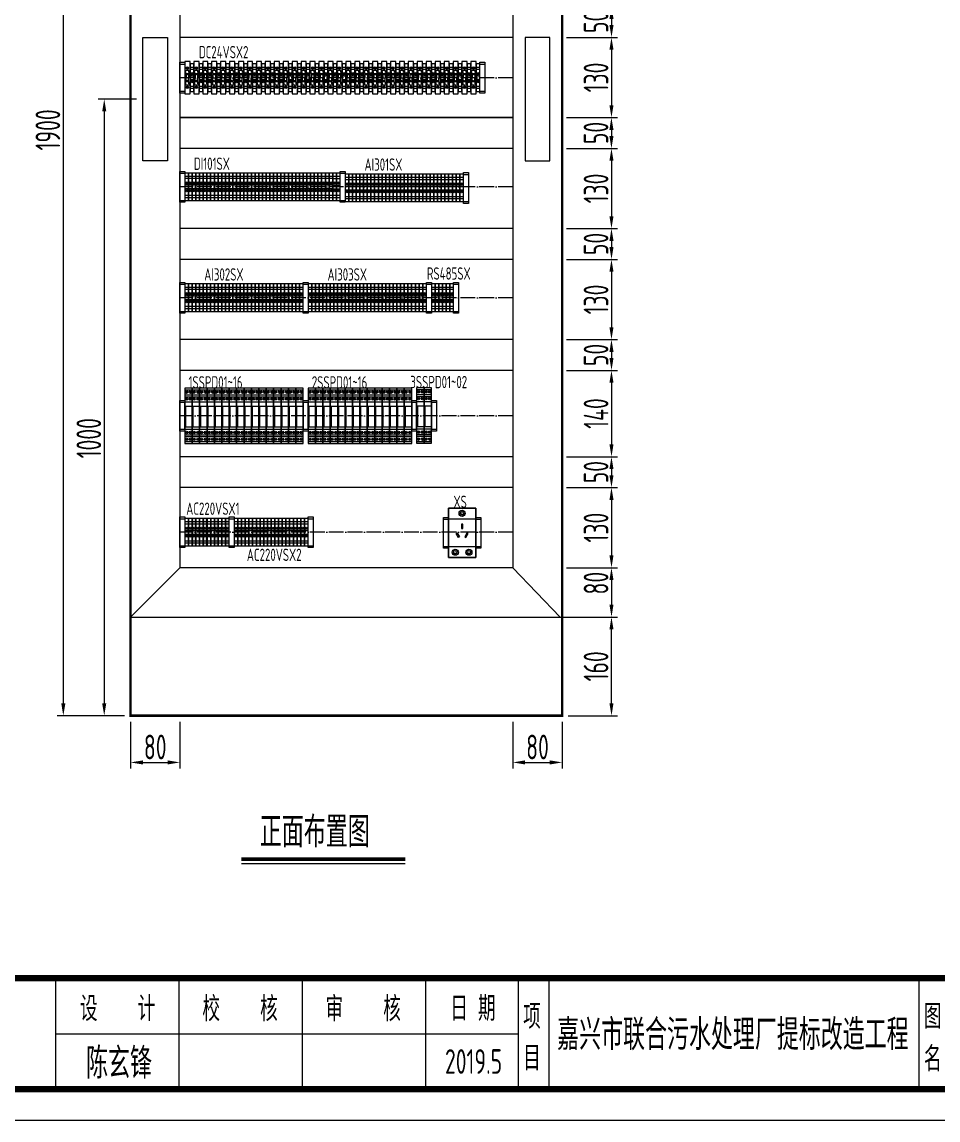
# Model space of a CAD drawing. Header units: millimetres. Extents: x 30557 to 235556, y -116603 to -73383.
# Drawn here: x 211711 to 213197, y -76323 to -74542 of the extents above; entities that cross this region are included whole.
import ezdxf
from ezdxf.enums import TextEntityAlignment as Align

# ---------------------------------------------------------------- set-up
doc = ezdxf.new("R2010")
doc.units = ezdxf.units.MM
doc.linetypes.add('ZWCAD_ISO04W100', pattern=[30.5, 24, -3, 0.5, -3])
doc.layers.add('1', color=3, linetype='Continuous')
doc.layers.add('_Drawing', color=7, linetype='Continuous', lineweight=25)
doc.styles.add('supcon', font='sceie.shx', dxfattribs={"width": 0.75, "height": 40, "bigfont": 'sceic.shx'})
doc.dimstyles.new('supcon', dxfattribs={"dimtxt": 20, "dimasz": 20, "dimexe": 10, "dimexo": 10, "dimgap": 5, "dimtad": 1, "dimtoh": 1, "dimdec": 0, "dimzin": 0, "dimdsep": 46, "dimtxsty": 'supcon', "dimcen": 0.09, "dimclrd": 2, "dimclre": 2, "dimclrt": 2, "dimadec": 0, "dimazin": 0, "dimtfac": 1, "dimtdec": 0, "dimtofl": 0, "dimtmove": 0, "dimatfit": 3, "dimfxl": 1, "dimtolj": 1, "dimtzin": 0, "dimarcsym": 0})

# ---------------------------------------------------------------- blocks, each defined once
blk = doc.blocks.new('supcon图框')
for p, q in [((3145.7, 1651.7), (3145.7, 1471.7)), ((3345.7, 1651.7), (3345.7, 1471.7)), ((3545.7, 1651.7), (3545.7, 1471.7)), ((3745.7, 1651.7), (3745.7, 1471.7)), ((3895.7, 1651.7), (3895.7, 1471.7)), ((3945.7, 1651.7), (3945.7, 1471.7)), ((4545.7, 1651.7), (4545.7, 1471.7)), ((3145.7, 1561.7), (3895.7, 1561.7))]:
    blk.add_line(p, q)
at = {"linetype": 'Continuous'}
blk.add_line((1987.7, 1421.7), (6145.7, 1421.7), dxfattribs=at)
at = {"linetype": 'Continuous', "const_width": 10}
blk.add_lwpolyline([(2195.7, 4311.7), (6095.7, 4311.7), (6095.7, 1471.7), (2195.7, 1471.7)], close=True, dxfattribs=at)
blk.add_lwpolyline([(2195.7, 1651.7), (6095.7, 1651.7)], dxfattribs=at)
at = {"style": 'supcon', "width": 0.75}
for s, p in [('设    计', (3246.2, 1604.2)), ('校    核', (3444.8, 1604.2)), ('审    核', (3644.5, 1604.2)), ('日 期', (3822.5, 1604.2)), ('项', (3918.2, 1590.7)), ('图', (4568.2, 1590.7)), ('目', (3918.2, 1522.9)), ('名', (4568.2, 1522.9))]:
    blk.add_text(s, height=40, dxfattribs=at).set_placement(p, align=Align.MIDDLE)
blk = doc.blocks.new('*D265')
at = {"layer": '_Drawing', "color": 2, "linetype": 'Continuous', "lineweight": -2}
for p, q in [((211887.2, -75677.1), (211887.2, -75753)), ((211967.2, -75677.2), (211967.2, -75753)), ((211907.2, -75743), (211947.2, -75743))]:
    blk.add_line(p, q, dxfattribs=at)
at = {"layer": '_Drawing', "color": 2}
for points in [[(211907.2, -75739.7), (211907.2, -75746.3), (211887.2, -75743)], [(211947.2, -75746.3), (211947.2, -75739.7), (211967.2, -75743)]]:
    blk.add_solid(points, dxfattribs=at)
at = {"layer": 'DEFPOINTS', "color": 0}
for p in [(211887.2, -75667.1), (211967.2, -75667.2), (211967.2, -75743)]:
    blk.add_point(p, dxfattribs=at)
at = {"layer": '_Drawing', "color": 2, "insert": (211927.2, -75718), "char_height": 40, "attachment_point": 5, "style": 'supcon'}
blk.add_mtext('\\A1;80', dxfattribs=at)
blk = doc.blocks.new('*D266')
at = {"layer": '_Drawing', "color": 2, "linetype": 'Continuous', "lineweight": -2}
for p, q in [((212507.2, -75677.1), (212507.2, -75753)), ((212587.2, -75677.2), (212587.2, -75753)), ((212527.2, -75743), (212567.2, -75743))]:
    blk.add_line(p, q, dxfattribs=at)
at = {"layer": '_Drawing', "color": 2}
for points in [[(212527.2, -75739.7), (212527.2, -75746.3), (212507.2, -75743)], [(212567.2, -75746.3), (212567.2, -75739.7), (212587.2, -75743)]]:
    blk.add_solid(points, dxfattribs=at)
at = {"layer": 'DEFPOINTS', "color": 0}
for p in [(212507.2, -75667.1), (212587.2, -75667.2), (212587.2, -75743)]:
    blk.add_point(p, dxfattribs=at)
at = {"layer": '_Drawing', "color": 2, "insert": (212547.2, -75718), "char_height": 40, "attachment_point": 5, "style": 'supcon'}
blk.add_mtext('\\A1;80', dxfattribs=at)
blk = doc.blocks.new('*D267')
at = {"layer": '_Drawing', "color": 2, "linetype": 'Continuous', "lineweight": -2}
for p, q in [((211877.2, -73767.2), (211768.1, -73767.2)), ((211778.1, -73787.2), (211778.1, -75647.2)), ((211877.2, -75667.2), (211768.1, -75667.2))]:
    blk.add_line(p, q, dxfattribs=at)
at = {"layer": '_Drawing', "color": 2}
for points in [[(211781.5, -73787.2), (211774.8, -73787.2), (211778.1, -73767.2)], [(211774.8, -75647.2), (211781.5, -75647.2), (211778.1, -75667.2)]]:
    blk.add_solid(points, dxfattribs=at)
at = {"layer": 'DEFPOINTS', "color": 0}
for p in [(211887.2, -73767.2), (211778.1, -75667.2), (211887.2, -75667.2)]:
    blk.add_point(p, dxfattribs=at)
at = {"layer": '_Drawing', "color": 2, "insert": (211753.1, -74717.2), "char_height": 40, "attachment_point": 5, "rotation": 90, "style": 'supcon'}
blk.add_mtext('\\A1;1900', dxfattribs=at)
blk = doc.blocks.new('*D273')
at = {"color": 2, "linetype": 'Continuous', "lineweight": -2}
for p, q in [((212597.2, -74517.2), (212677.2, -74517.2)), ((212667.2, -74537.2), (212667.2, -74547.2)), ((212597.2, -74567.2), (212677.2, -74567.2))]:
    blk.add_line(p, q, dxfattribs=at)
at = {"color": 2}
for points in [[(212670.5, -74537.2), (212663.9, -74537.2), (212667.2, -74517.2)], [(212663.9, -74547.2), (212670.5, -74547.2), (212667.2, -74567.2)]]:
    blk.add_solid(points, dxfattribs=at)
at = {"layer": 'DEFPOINTS', "color": 0}
for p in [(212587.2, -74517.2), (212587.2, -74567.2), (212667.2, -74567.2)]:
    blk.add_point(p, dxfattribs=at)
at = {"color": 2, "insert": (212642.2, -74542), "char_height": 40, "attachment_point": 5, "rotation": 90, "style": 'supcon'}
blk.add_mtext('\\A1;50', dxfattribs=at)
blk = doc.blocks.new('*D274')
at = {"color": 2, "lineweight": -2}
for p, q in [((212594.1, -74567.2), (212677.2, -74567.2)), ((212667.2, -74587.2), (212667.2, -74677.2)), ((212594.1, -74697.2), (212677.2, -74697.2))]:
    blk.add_line(p, q, dxfattribs=at)
at = {"color": 2}
for points in [[(212670.5, -74587.2), (212663.9, -74587.2), (212667.2, -74567.2)], [(212663.9, -74677.2), (212670.5, -74677.2), (212667.2, -74697.2)]]:
    blk.add_solid(points, dxfattribs=at)
at = {"layer": 'DEFPOINTS', "color": 0}
for p in [(212584.1, -74567.2), (212584.1, -74697.2), (212667.2, -74697.2)]:
    blk.add_point(p, dxfattribs=at)
at = {"color": 2, "insert": (212642.2, -74632.2), "char_height": 40, "attachment_point": 5, "rotation": 90, "style": 'supcon'}
blk.add_mtext('\\A1;130', dxfattribs=at)
blk = doc.blocks.new('*D275')
at = {"color": 2, "linetype": 'Continuous', "lineweight": -2}
for p, q in [((212597.1, -74697.2), (212677.1, -74697.2)), ((212667.1, -74717.2), (212667.1, -74727.2)), ((212597.1, -74747.2), (212677.1, -74747.2))]:
    blk.add_line(p, q, dxfattribs=at)
at = {"color": 2}
for points in [[(212670.5, -74717.2), (212663.8, -74717.2), (212667.1, -74697.2)], [(212663.8, -74727.2), (212670.5, -74727.2), (212667.1, -74747.2)]]:
    blk.add_solid(points, dxfattribs=at)
at = {"layer": 'DEFPOINTS', "color": 0}
for p in [(212587.1, -74697.2), (212587.1, -74747.2), (212667.1, -74747.2)]:
    blk.add_point(p, dxfattribs=at)
at = {"color": 2, "insert": (212642.1, -74722.2), "char_height": 40, "attachment_point": 5, "rotation": 90, "style": 'supcon'}
blk.add_mtext('\\A1;50', dxfattribs=at)
blk = doc.blocks.new('*D276')
at = {"color": 2, "lineweight": -2}
for p, q in [((212594.1, -74747.2), (212677.2, -74747.2)), ((212667.2, -74767.2), (212667.2, -74857.2)), ((212594.1, -74877.2), (212677.2, -74877.2))]:
    blk.add_line(p, q, dxfattribs=at)
at = {"color": 2}
for points in [[(212670.5, -74767.2), (212663.9, -74767.2), (212667.2, -74747.2)], [(212663.9, -74857.2), (212670.5, -74857.2), (212667.2, -74877.2)]]:
    blk.add_solid(points, dxfattribs=at)
at = {"layer": 'DEFPOINTS', "color": 0}
for p in [(212584.1, -74747.2), (212584.1, -74877.2), (212667.2, -74877.2)]:
    blk.add_point(p, dxfattribs=at)
at = {"color": 2, "insert": (212642.2, -74812.2), "char_height": 40, "attachment_point": 5, "rotation": 90, "style": 'supcon'}
blk.add_mtext('\\A1;130', dxfattribs=at)
blk = doc.blocks.new('*D277')
at = {"color": 2, "linetype": 'Continuous', "lineweight": -2}
for p, q in [((212597.2, -74877.2), (212677.2, -74877.2)), ((212667.2, -74897.2), (212667.2, -74907.2)), ((212597.2, -74927.2), (212677.2, -74927.2))]:
    blk.add_line(p, q, dxfattribs=at)
at = {"color": 2}
for points in [[(212670.5, -74897.2), (212663.9, -74897.2), (212667.2, -74877.2)], [(212663.9, -74907.2), (212670.5, -74907.2), (212667.2, -74927.2)]]:
    blk.add_solid(points, dxfattribs=at)
at = {"layer": 'DEFPOINTS', "color": 0}
for p in [(212587.2, -74877.2), (212587.2, -74927.2), (212667.2, -74927.2)]:
    blk.add_point(p, dxfattribs=at)
at = {"color": 2, "insert": (212642.2, -74902.2), "char_height": 40, "attachment_point": 5, "rotation": 90, "style": 'supcon'}
blk.add_mtext('\\A1;50', dxfattribs=at)
blk = doc.blocks.new('*D278')
at = {"color": 2, "lineweight": -2}
for p, q in [((212594.1, -74927.2), (212677.2, -74927.2)), ((212667.2, -74947.2), (212667.2, -75037.2)), ((212594.1, -75057.2), (212677.2, -75057.2))]:
    blk.add_line(p, q, dxfattribs=at)
at = {"color": 2}
for points in [[(212670.5, -74947.2), (212663.9, -74947.2), (212667.2, -74927.2)], [(212663.9, -75037.2), (212670.5, -75037.2), (212667.2, -75057.2)]]:
    blk.add_solid(points, dxfattribs=at)
at = {"layer": 'DEFPOINTS', "color": 0}
for p in [(212584.1, -74927.2), (212584.1, -75057.2), (212667.2, -75057.2)]:
    blk.add_point(p, dxfattribs=at)
at = {"color": 2, "insert": (212642.2, -74992.2), "char_height": 40, "attachment_point": 5, "rotation": 90, "style": 'supcon'}
blk.add_mtext('\\A1;130', dxfattribs=at)
blk = doc.blocks.new('*D279')
at = {"color": 2, "linetype": 'Continuous', "lineweight": -2}
for p, q in [((212597.2, -75057.2), (212677.2, -75057.2)), ((212667.2, -75077.2), (212667.2, -75087.2)), ((212597.2, -75107.2), (212677.2, -75107.2))]:
    blk.add_line(p, q, dxfattribs=at)
at = {"color": 2}
for points in [[(212670.5, -75077.2), (212663.9, -75077.2), (212667.2, -75057.2)], [(212663.9, -75087.2), (212670.5, -75087.2), (212667.2, -75107.2)]]:
    blk.add_solid(points, dxfattribs=at)
at = {"layer": 'DEFPOINTS', "color": 0}
for p in [(212587.2, -75057.2), (212587.2, -75107.2), (212667.2, -75107.2)]:
    blk.add_point(p, dxfattribs=at)
at = {"color": 2, "insert": (212642.2, -75082.2), "char_height": 40, "attachment_point": 5, "rotation": 90, "style": 'supcon'}
blk.add_mtext('\\A1;50', dxfattribs=at)
blk = doc.blocks.new('*D280')
at = {"color": 2, "lineweight": -2}
for p, q in [((212594.1, -75107.2), (212677.2, -75107.2)), ((212667.2, -75127.2), (212667.2, -75227.2)), ((212594.1, -75247.2), (212677.2, -75247.2))]:
    blk.add_line(p, q, dxfattribs=at)
at = {"color": 2}
for points in [[(212670.5, -75127.2), (212663.9, -75127.2), (212667.2, -75107.2)], [(212663.9, -75227.2), (212670.5, -75227.2), (212667.2, -75247.2)]]:
    blk.add_solid(points, dxfattribs=at)
at = {"layer": 'DEFPOINTS', "color": 0}
for p in [(212584.1, -75107.2), (212584.1, -75247.2), (212667.2, -75247.2)]:
    blk.add_point(p, dxfattribs=at)
at = {"color": 2, "insert": (212642.2, -75177.2), "char_height": 40, "attachment_point": 5, "rotation": 90, "style": 'supcon'}
blk.add_mtext('\\A1;140', dxfattribs=at)
blk = doc.blocks.new('*D281')
at = {"color": 2, "linetype": 'Continuous', "lineweight": -2}
for p, q in [((212597.2, -75247.2), (212677.2, -75247.2)), ((212667.2, -75267.2), (212667.2, -75277.2)), ((212597.2, -75297.2), (212677.2, -75297.2))]:
    blk.add_line(p, q, dxfattribs=at)
at = {"color": 2}
for points in [[(212670.5, -75267.2), (212663.9, -75267.2), (212667.2, -75247.2)], [(212663.9, -75277.2), (212670.5, -75277.2), (212667.2, -75297.2)]]:
    blk.add_solid(points, dxfattribs=at)
at = {"layer": 'DEFPOINTS', "color": 0}
for p in [(212587.2, -75247.2), (212587.2, -75297.2), (212667.2, -75297.2)]:
    blk.add_point(p, dxfattribs=at)
at = {"color": 2, "insert": (212642.2, -75272.2), "char_height": 40, "attachment_point": 5, "rotation": 90, "style": 'supcon'}
blk.add_mtext('\\A1;50', dxfattribs=at)
blk = doc.blocks.new('固定块')
for p, q in [((516096.3, 339845.1), (516104.3, 339845.1)), ((516096.3, 339795.1), (516096.3, 339845.1)), ((516096.3, 339842.1), (516104.3, 339842.1)), ((516104.3, 339845.1), (516104.3, 339795.1)), ((516096.3, 339798.1), (516104.3, 339798.1)), ((516104.3, 339795.1), (516096.3, 339795.1))]:
    blk.add_line(p, q)
blk = doc.blocks.new('SAKDU2.5')
at = {"color": 253}
for p, q in [((516132.1, 339835.7), (516138.1, 339835.7)), ((516132.1, 339832.2), (516138.1, 339832.2)), ((516132.1, 339821.4), (516138.1, 339821.4)), ((516132.1, 339815.4), (516138.1, 339815.4)), ((516133.4, 339824.8), (516136.8, 339824.8)), ((516133.4, 339824.5), (516136.8, 339824.5)), ((516132.1, 339804.7), (516138.1, 339804.7)), ((516132.1, 339801.2), (516138.1, 339801.2)), ((516133.4, 339812.3), (516136.8, 339812.3)), ((516133.4, 339812), (516136.8, 339812))]:
    blk.add_line(p, q, dxfattribs=at)
at = {"color": 253, "lineweight": -3}
blk.add_lwpolyline([(516132.1, 339796.2), (516138.1, 339796.2), (516138.1, 339840.7), (516132.1, 339840.7)], close=True, dxfattribs=at)
at = {"color": 253}
for centre, radius in [((516135.1, 339824.7), 2), ((516135.1, 339812.2), 2), ((516135.1, 339824.7), 1.7), ((516135.1, 339812.2), 1.7)]:
    blk.add_circle(centre, radius, dxfattribs=at)
blk = doc.blocks.new('3孔插座')
for p, q in [((118503, 58960.8), (118547.5, 58960.8)), ((118503, 58880.8), (118503, 58960.8)), ((118547.5, 58960.8), (118547.5, 58880.8)), ((118547.5, 58942.8), (118503, 58942.8)), ((118526.2, 58934.8), (118524.2, 58934.8)), ((118524.2, 58934.8), (118524.2, 58927.5)), ((118524.2, 58927.5), (118526.2, 58927.5)), ((118526.2, 58927.5), (118526.2, 58934.8)), ((118515.7, 58919.6), (118517.4, 58920.6)), ((118519.3, 58913.2), (118515.7, 58919.6)), ((118517.4, 58920.6), (118521.1, 58914.2)), ((118521.1, 58914.2), (118519.3, 58913.2)), ((118533, 58920.6), (118529.4, 58914.2)), ((118529.4, 58914.2), (118531.1, 58913.2)), ((118531.1, 58913.2), (118534.8, 58919.6)), ((118534.8, 58919.6), (118533, 58920.6)), ((118547.5, 58897.8), (118503, 58897.8)), ((118547.5, 58880.8), (118503, 58880.8))]:
    blk.add_line(p, q)
at = {"color": 0}
for p, q in [((118503, 58960.8), (118503, 58880.8)), ((118547.5, 58960.8), (118503, 58960.8)), ((118547.5, 58880.8), (118547.5, 58960.8)), ((118503, 58880.8), (118547.5, 58880.8))]:
    blk.add_line(p, q, dxfattribs=at)
at = {"ltscale": 100}
for p, q in [((118522.2, 58952.3), (118524.1, 58952.3)), ((118525.2, 58953.5), (118525.2, 58955.3)), ((118525.2, 58949.3), (118525.2, 58951.2)), ((118526.4, 58952.3), (118528.2, 58952.3)), ((118514.2, 58892.3), (118514.2, 58890.5)), ((118536.2, 58892.3), (118536.2, 58890.5)), ((118514.2, 58888.2), (118514.2, 58886.3)), ((118536.2, 58888.2), (118536.2, 58886.3))]:
    blk.add_line(p, q, dxfattribs=at)
at = {"ltscale": 100, "const_width": 1}
for points in [[(118522.2, 58952.3), (118524.1, 58952.3)], [(118525.2, 58953.5), (118525.2, 58955.3)], [(118525.2, 58949.3), (118525.2, 58951.2)], [(118526.4, 58952.3), (118528.2, 58952.3)], [(118514.2, 58892.3), (118514.2, 58890.5)], [(118536.2, 58892.3), (118536.2, 58890.5)], [(118511.2, 58889.3), (118513.1, 58889.3)], [(118514.2, 58888.2), (118514.2, 58886.3)], [(118515.4, 58889.3), (118517.2, 58889.3)], [(118535.1, 58889.3), (118533.2, 58889.3)], [(118536.2, 58888.2), (118536.2, 58886.3)], [(118539.2, 58889.3), (118537.4, 58889.3)]]:
    blk.add_lwpolyline(points, dxfattribs=at)
at = {"ltscale": 100}
for centre, radius in [((118525.2, 58952.3), 5), ((118525.2, 58952.3), 3), ((118514.2, 58889.3), 5), ((118514.2, 58889.3), 3), ((118536.2, 58889.3), 5), ((118536.2, 58889.3), 3)]:
    blk.add_circle(centre, radius, dxfattribs=at)
blk = doc.blocks.new('*D282')
at = {"color": 2, "lineweight": -2}
for p, q in [((212594.1, -75297.2), (212677.2, -75297.2)), ((212667.2, -75317.2), (212667.2, -75407.2)), ((212594.1, -75427.2), (212677.2, -75427.2))]:
    blk.add_line(p, q, dxfattribs=at)
at = {"color": 2}
for points in [[(212670.5, -75317.2), (212663.9, -75317.2), (212667.2, -75297.2)], [(212663.9, -75407.2), (212670.5, -75407.2), (212667.2, -75427.2)]]:
    blk.add_solid(points, dxfattribs=at)
at = {"layer": 'DEFPOINTS', "color": 0}
for p in [(212584.1, -75297.2), (212584.1, -75427.2), (212667.2, -75427.2)]:
    blk.add_point(p, dxfattribs=at)
at = {"color": 2, "insert": (212642.2, -75362.2), "char_height": 40, "attachment_point": 5, "rotation": 90, "style": 'supcon'}
blk.add_mtext('\\A1;130', dxfattribs=at)
blk = doc.blocks.new('SAKPE2.5')
h = blk.add_hatch(color=102)
h.dxf.hatch_style = 1
h.paths.add_polyline_path([(516130.2, 339840.7), (516127.2, 339840.7), (516127.2, 339835.7), (516130.2, 339835.7)])
h.paths.add_polyline_path([(516130.2, 339835.7), (516127.2, 339835.7), (516127.2, 339832.2), (516130.2, 339832.2)])
h.paths.add_polyline_path([(516130.2, 339832.2), (516127.2, 339832.2), (516127.2, 339821.4), (516130.2, 339821.4), (516130.2, 339822.7, -0.414214), (516128.2, 339824.7, -0.414214), (516130.2, 339826.7)])
h.paths.add_polyline_path([(516130.2, 339821.4), (516127.2, 339821.4), (516127.2, 339815.4), (516130.2, 339815.4)])
h.paths.add_polyline_path([(516130.2, 339814.2), (516130.2, 339815.4), (516127.2, 339815.4), (516127.2, 339804.7), (516130.2, 339804.7), (516130.2, 339810.2, -0.414214), (516128.2, 339812.2, -0.414214)])
h.paths.add_polyline_path([(516130.2, 339804.7), (516127.2, 339804.7), (516127.2, 339801.2), (516130.2, 339801.2)])
h.paths.add_polyline_path([(516130.2, 339801.2), (516127.2, 339801.2), (516127.2, 339796.2), (516130.2, 339796.2)])
h = blk.add_hatch(color=2)
h.dxf.hatch_style = 1
h.paths.add_polyline_path([(516133.2, 339840.7), (516130.2, 339840.7), (516130.2, 339835.7), (516133.2, 339835.7)])
h.paths.add_polyline_path([(516133.2, 339835.7), (516130.2, 339835.7), (516130.2, 339832.2), (516133.2, 339832.2)])
h.paths.add_polyline_path([(516133.2, 339832.2), (516130.2, 339832.2), (516130.2, 339826.7, -0.414214), (516132.2, 339824.7, -0.414214), (516130.2, 339822.7), (516130.2, 339821.4), (516133.2, 339821.4)])
h.paths.add_polyline_path([(516133.2, 339821.4), (516130.2, 339821.4), (516130.2, 339815.4), (516133.2, 339815.4)])
h.paths.add_polyline_path([(516133.2, 339815.4), (516130.2, 339815.4), (516130.2, 339814.2, -0.414214), (516132.2, 339812.2, -0.414214), (516130.2, 339810.2), (516130.2, 339804.7), (516133.2, 339804.7)])
h.paths.add_polyline_path([(516133.2, 339804.7), (516130.2, 339804.7), (516130.2, 339801.2), (516133.2, 339801.2)])
h.paths.add_polyline_path([(516133.2, 339801.2), (516130.2, 339801.2), (516130.2, 339796.2), (516133.2, 339796.2)])
for p, q in [((516127.2, 339835.7), (516133.2, 339835.7)), ((516127.2, 339832.2), (516133.2, 339832.2)), ((516127.2, 339821.4), (516133.2, 339821.4)), ((516127.2, 339815.4), (516133.2, 339815.4)), ((516128.6, 339824.8), (516131.9, 339824.8)), ((516128.6, 339824.5), (516131.9, 339824.5)), ((516127.2, 339804.7), (516133.2, 339804.7)), ((516127.2, 339801.2), (516133.2, 339801.2)), ((516128.6, 339812.3), (516131.9, 339812.3)), ((516128.6, 339812), (516131.9, 339812))]:
    blk.add_line(p, q)
at = {"lineweight": -3}
blk.add_lwpolyline([(516127.2, 339796.2), (516133.2, 339796.2), (516133.2, 339840.7), (516127.2, 339840.7)], close=True, dxfattribs=at)
for centre, radius in [((516130.2, 339824.7), 2), ((516130.2, 339812.2), 2), ((516130.2, 339824.7), 1.7), ((516130.2, 339812.2), 1.7)]:
    blk.add_circle(centre, radius)
blk = doc.blocks.new('*D283')
at = {"color": 2, "linetype": 'Continuous', "lineweight": -2}
for p, q in [((212597.2, -75427.3), (212677.2, -75427.3)), ((212667.2, -75447.3), (212667.2, -75487.2)), ((212594, -75507.2), (212677.2, -75507.2))]:
    blk.add_line(p, q, dxfattribs=at)
at = {"color": 2}
for points in [[(212670.5, -75447.3), (212663.9, -75447.3), (212667.2, -75427.3)], [(212663.9, -75487.2), (212670.5, -75487.2), (212667.2, -75507.2)]]:
    blk.add_solid(points, dxfattribs=at)
at = {"layer": 'DEFPOINTS', "color": 0}
for p in [(212587.2, -75427.3), (212584, -75507.2), (212667.2, -75507.2)]:
    blk.add_point(p, dxfattribs=at)
at = {"color": 2, "insert": (212642.2, -75452.3), "char_height": 40, "attachment_point": 5, "rotation": 90, "style": 'supcon'}
blk.add_mtext('\\A1;80', dxfattribs=at)
blk = doc.blocks.new('*D284')
at = {"color": 2, "lineweight": -2}
for p, q in [((212597.2, -75507.2), (212677.2, -75507.2)), ((212667.2, -75647.2), (212667.2, -75527.2)), ((212597.2, -75667.2), (212677.2, -75667.2))]:
    blk.add_line(p, q, dxfattribs=at)
at = {"color": 2}
for points in [[(212670.5, -75527.2), (212663.9, -75527.2), (212667.2, -75507.2)], [(212663.9, -75647.2), (212670.5, -75647.2), (212667.2, -75667.2)]]:
    blk.add_solid(points, dxfattribs=at)
at = {"layer": 'DEFPOINTS', "color": 0}
for p in [(212587.2, -75507.2), (212667.2, -75507.2), (212587.2, -75667.2)]:
    blk.add_point(p, dxfattribs=at)
at = {"color": 2, "insert": (212642.2, -75587.2), "char_height": 40, "attachment_point": 5, "rotation": 90, "style": 'supcon'}
blk.add_mtext('\\A1;160', dxfattribs=at)
blk = doc.blocks.new('8端子块')
for p in [(-500909.9, -336987.3), (-500903.9, -336987.3), (-500897.9, -336987.3), (-500891.9, -336987.3), (-500885.9, -336987.3), (-500879.9, -336987.3), (-500873.9, -336987.3), (-500867.9, -336987.3)]:
    blk.add_blockref('SAKDU2.5', p)
blk = doc.blocks.new('避雷器安装图')
at = {"linetype": 'ByBlock'}
for p, q in [((859366.22, -3477026.95, -209.31), (859366.22, -3477022.65, -209.31)), ((859366.32, -3477022.55, -209.31), (859367.32, -3477022.55, -209.31)), ((859366.34, -3477023.32, -209.31), (859366.34, -3477026.58, -209.31)), ((859367.42, -3477023.32, -209.31), (859366.34, -3477023.32, -209.31)), ((859367.42, -3477022.65, -209.31), (859367.42, -3477026.95, -209.31)), ((859367.32, -3477027.05, -209.31), (859366.32, -3477027.05, -209.31)), ((859366.34, -3477026.58, -209.31), (859367.42, -3477026.58, -209.31))]:
    blk.add_line(p, q, dxfattribs=at)
for centre, start, end in [((859366.32, -3477022.65, -209.31), 90, 180), ((859367.32, -3477022.65, -209.31), 360, 90), ((859366.32, -3477026.95, -209.31), 180, 270), ((859367.32, -3477026.95, -209.31), 270, 0)]:
    blk.add_arc(centre, 0.1, start, end, dxfattribs=at)
blk = doc.blocks.new('信号避雷器尺寸图')
at = {"linetype": 'ByBlock'}
for p, q in [((859330.84, -3479276.47), (859329.64, -3479276.47)), ((859329.64, -3479276.47), (859329.64, -3479285.47)), ((859329.64, -3479276.77), (859330.84, -3479276.77)), ((859329.64, -3479277.58), (859330.84, -3479277.58)), ((859329.64, -3479277.88), (859330.84, -3479277.88)), ((859329.71, -3479277.09), (859330.12, -3479277.09)), ((859329.71, -3479277.17), (859330.12, -3479277.17)), ((859330.77, -3479277.09), (859330.36, -3479277.09)), ((859330.77, -3479277.17), (859330.36, -3479277.17)), ((859330.84, -3479285.47), (859330.84, -3479276.47)), ((859329.71, -3479278.2), (859330.12, -3479278.2)), ((859329.71, -3479278.28), (859330.12, -3479278.28)), ((859330.77, -3479278.2), (859330.36, -3479278.2)), ((859330.77, -3479278.28), (859330.36, -3479278.28)), ((859329.64, -3479284.05), (859330.84, -3479284.05)), ((859329.64, -3479284.35), (859330.84, -3479284.35)), ((859329.64, -3479285.17), (859330.84, -3479285.17)), ((859329.71, -3479283.65), (859330.12, -3479283.65)), ((859329.71, -3479283.73), (859330.12, -3479283.73)), ((859329.71, -3479284.76), (859330.12, -3479284.76)), ((859329.71, -3479284.84), (859330.12, -3479284.84)), ((859330.77, -3479283.65), (859330.36, -3479283.65)), ((859330.77, -3479283.73), (859330.36, -3479283.73)), ((859330.77, -3479284.76), (859330.36, -3479284.76)), ((859330.77, -3479284.84), (859330.36, -3479284.84)), ((859329.64, -3479285.47), (859330.84, -3479285.47))]:
    blk.add_line(p, q, dxfattribs=at)
for centre in [(859329.92, -3479277.13), (859329.92, -3479278.24), (859330.57, -3479277.13), (859330.57, -3479278.24), (859329.92, -3479283.69), (859329.92, -3479284.8), (859330.57, -3479283.69), (859330.57, -3479284.8)]:
    blk.add_circle(centre, 0.206, dxfattribs=at)
blk.add_blockref('避雷器安装图', (-36.58, -2256.16, 209.31), dxfattribs=at)
blk = doc.blocks.new('*D285')
at = {"color": 2, "lineweight": -2}
for p, q in [((211897.1, -74667.2), (211834.5, -74667.2)), ((211844.5, -74687.2), (211844.5, -75647.2)), ((211877.2, -75667.2), (211834.5, -75667.2))]:
    blk.add_line(p, q, dxfattribs=at)
at = {"color": 2}
for points in [[(211847.8, -74687.2), (211841.2, -74687.2), (211844.5, -74667.2)], [(211841.2, -75647.2), (211847.8, -75647.2), (211844.5, -75667.2)]]:
    blk.add_solid(points, dxfattribs=at)
at = {"layer": 'DEFPOINTS', "color": 0}
for p in [(211907.1, -74667.2), (211844.5, -75667.2), (211887.2, -75667.2)]:
    blk.add_point(p, dxfattribs=at)
at = {"color": 2, "insert": (211819.5, -75217.2), "char_height": 40, "attachment_point": 5, "rotation": 90, "style": 'supcon'}
blk.add_mtext('\\A1;1000', dxfattribs=at)
blk = doc.blocks.new('SAKSI 4')
at = {"color": 253}
for p, q in [((516105.2, 339844.4), (516105.2, 339792.4)), ((516113.7, 339844.4), (516105.2, 339844.4)), ((516107.7, 339834.1), (516111.1, 339834.1)), ((516107.7, 339833.8), (516111.1, 339833.8)), ((516113.7, 339792.4), (516113.7, 339844.4)), ((516111.9, 339829.9), (516105.2, 339829.9)), ((516106.9, 339828.4), (516105.2, 339828.4)), ((516106.9, 339825.4), (516106.9, 339828.4)), ((516106.9, 339825.4), (516113.7, 339825.4)), ((516109.4, 339823.4), (516107.4, 339823.4)), ((516107.4, 339823.4), (516107.4, 339818.4)), ((516107.4, 339813.4), (516107.4, 339818.4)), ((516109.4, 339823.4), (516111.4, 339823.4)), ((516111.4, 339823.4), (516111.4, 339818.4)), ((516111.4, 339813.4), (516111.4, 339818.4)), ((516111.9, 339826.9), (516111.9, 339829.9)), ((516111.9, 339826.9), (516113.7, 339826.9)), ((516111.9, 339811.4), (516105.2, 339811.4)), ((516106.9, 339809.9), (516105.2, 339809.9)), ((516106.9, 339806.9), (516106.9, 339809.9)), ((516106.9, 339806.9), (516113.7, 339806.9)), ((516109.4, 339813.4), (516107.4, 339813.4)), ((516107.7, 339803.1), (516111.1, 339803.1)), ((516107.7, 339802.8), (516111.1, 339802.8)), ((516109.4, 339813.4), (516111.4, 339813.4)), ((516111.9, 339808.4), (516111.9, 339811.4)), ((516111.9, 339808.4), (516113.7, 339808.4)), ((516105.2, 339792.4), (516113.7, 339792.4))]:
    blk.add_line(p, q, dxfattribs=at)
for centre, radius in [((516109.4, 339833.9), 2), ((516109.4, 339833.9), 1.7), ((516109.4, 339802.9), 2), ((516109.4, 339802.9), 1.7)]:
    blk.add_circle(centre, radius, dxfattribs=at)

msp = doc.modelspace()

# ---------------------------------------------------------------- linework, layer by layer
at = {"lineweight": -3}
for p, q in [((212507.2, -74567.2), (211967.2, -74567.2)), ((212507.2, -74697.2), (211967.2, -74697.2)), ((212507.2, -74747.2), (211967.2, -74747.2)), ((212507.2, -74877.2), (211967.2, -74877.2)), ((212507.2, -74927.2), (211967.2, -74927.2)), ((212507.2, -75057.2), (211967.2, -75057.2)), ((212507.2, -75107.2), (211967.2, -75107.2)), ((212507.2, -75247.2), (211967.2, -75247.2)), ((212507.2, -75297.2), (211967.2, -75297.2)), ((212507.2, -75297.2), (211967.2, -75297.2)), ((212507.2, -75427.2), (211967.2, -75427.2))]:
    msp.add_line(p, q, dxfattribs=at)
at = {"color": 4, "linetype": 'ZWCAD_ISO04W100', "lineweight": -3}
for p, q in [((212507.2, -74632.5), (211967.2, -74632.5)), ((212507.2, -74809.6), (211967.2, -74809.6)), ((212507.2, -74989.4), (211967.2, -74989.4)), ((212507.2, -75180.8), (211967.2, -75180.8)), ((212507.2, -75369.7), (211967.2, -75369.7))]:
    msp.add_line(p, q, dxfattribs=at)
for p, q in [((211967.2, -75427.2), (211887.2, -75507.2)), ((212507.2, -75427.2), (212584, -75507.2)), ((211887.2, -75507.2), (212594, -75507.2))]:
    msp.add_line(p, q)
for points in [[(211907.1, -74567.2), (211947.1, -74567.2), (211947.1, -74767.2), (211907.1, -74767.2)], [(212567.3, -74567.2), (212527.3, -74567.2), (212527.3, -74767.2), (212567.3, -74767.2)]]:
    msp.add_lwpolyline(points, close=True)
at = {"layer": '_Drawing'}
for p, q in [((211967.2, -74147.2), (211967.2, -75427.2)), ((212066.9, -75907.1), (212332.6, -75907.1))]:
    msp.add_line(p, q, dxfattribs=at)
at = {"layer": '_Drawing', "lineweight": -3}
for p, q in [((212507.2, -74147.2), (212507.2, -75427.2)), ((211967.2, -74697.1), (212507.2, -74697.2))]:
    msp.add_line(p, q, dxfattribs=at)
at = {"layer": '_Drawing', "color": 1, "const_width": 4}
msp.add_lwpolyline([(211887.2, -73767.2), (212587.2, -73767.2), (212587.2, -75667.2), (211887.2, -75667.2)], close=True, dxfattribs=at)
at = {"layer": '_Drawing', "const_width": 6}
msp.add_lwpolyline([(212066.9, -75899.9), (212332.6, -75899.9)], dxfattribs=at)

# ---------------------------------------------------------------- block references
for name, p in [('supcon图框', (208620, -77744.7)), ('固定块', (-304129.1, -414452.6)), ('SAKSI 4', (-304130, -414450.9)), ('SAKDU2.5', (-304148.4, -414450.9)), ('SAKSI 4', (-304115.5, -414450.9)), ('SAKDU2.5', (-304133.9, -414450.9)), ('SAKSI 4', (-304101, -414450.9)), ('SAKDU2.5', (-304119.4, -414450.9)), ('SAKSI 4', (-304086.5, -414450.9)), ('SAKDU2.5', (-304104.9, -414450.9)), ('SAKSI 4', (-304072, -414450.9)), ('SAKDU2.5', (-304090.4, -414450.9)), ('SAKSI 4', (-304057.5, -414450.9)), ('SAKDU2.5', (-304075.9, -414450.9)), ('SAKSI 4', (-304043, -414450.9)), ('SAKDU2.5', (-304061.4, -414450.9)), ('SAKSI 4', (-304028.5, -414450.9)), ('SAKDU2.5', (-304046.9, -414450.9)), ('SAKSI 4', (-304014, -414450.9)), ('SAKDU2.5', (-304032.4, -414450.9)), ('SAKSI 4', (-303999.5, -414450.9)), ('SAKDU2.5', (-304017.9, -414450.9)), ('SAKSI 4', (-303985, -414450.9)), ('SAKDU2.5', (-304003.4, -414450.9)), ('SAKSI 4', (-303970.5, -414450.9)), ('SAKDU2.5', (-303988.9, -414450.9)), ('SAKSI 4', (-303956, -414450.9)), ('SAKDU2.5', (-303974.4, -414450.9)), ('SAKSI 4', (-303941.5, -414450.9)), ('SAKDU2.5', (-303959.9, -414450.9)), ('SAKSI 4', (-303927, -414450.9)), ('SAKDU2.5', (-303945.4, -414450.9)), ('SAKSI 4', (-303912.5, -414450.9)), ('SAKDU2.5', (-303930.9, -414450.9)), ('SAKSI 4', (-303898, -414450.9)), ('SAKDU2.5', (-303916.4, -414450.9)), ('SAKSI 4', (-303883.5, -414450.9)), ('SAKDU2.5', (-303901.9, -414450.9)), ('SAKSI 4', (-303869, -414450.9)), ('SAKDU2.5', (-303887.4, -414450.9)), ('SAKSI 4', (-303854.5, -414450.9)), ('SAKDU2.5', (-303872.9, -414450.9)), ('SAKSI 4', (-303840, -414450.9)), ('SAKDU2.5', (-303858.4, -414450.9)), ('SAKSI 4', (-303825.5, -414450.9)), ('SAKDU2.5', (-303843.9, -414450.9)), ('SAKSI 4', (-303811, -414450.9)), ('SAKDU2.5', (-303829.4, -414450.9)), ('SAKSI 4', (-303796.5, -414450.9)), ('SAKDU2.5', (-303814.9, -414450.9)), ('SAKSI 4', (-303782, -414450.9)), ('SAKDU2.5', (-303800.4, -414450.9)), ('SAKSI 4', (-303767.5, -414450.9)), ('SAKDU2.5', (-303785.9, -414450.9)), ('SAKSI 4', (-303753, -414450.9)), ('SAKDU2.5', (-303771.4, -414450.9)), ('SAKSI 4', (-303738.5, -414450.9)), ('SAKDU2.5', (-303756.9, -414450.9)), ('SAKSI 4', (-303724, -414450.9)), ('SAKDU2.5', (-303742.4, -414450.9)), ('SAKSI 4', (-303709.5, -414450.9)), ('SAKDU2.5', (-303727.9, -414450.9)), ('SAKSI 4', (-303695, -414450.9)), ('SAKDU2.5', (-303713.4, -414450.9)), ('SAKSI 4', (-303680.5, -414450.9)), ('SAKDU2.5', (-303698.9, -414450.9)), ('SAKSI 4', (-303666, -414450.9)), ('SAKDU2.5', (-303684.4, -414450.9)), ('固定块', (-303642.6, -414452.6)), ('固定块', (-304129.1, -414629.7)), ('8端子块', (196752.9, -77640.6)), ('8端子块', (196800.9, -77640.6)), ('8端子块', (196848.9, -77640.6)), ('8端子块', (196896.9, -77640.6)), ('8端子块', (196944.9, -77640.6)), ('SAKDU2.5', (-303916.9, -414628)), ('SAKDU2.5', (-303910.9, -414628)), ('固定块', (-303869.1, -414629.7)), ('8端子块', (197012.9, -77642.4)), ('8端子块', (197060.9, -77642.4)), ('8端子块', (197108.9, -77642.4)), ('8端子块', (197156.9, -77642.4)), ('固定块', (-303669.1, -414631.4)), ('固定块', (-304129.1, -414809.6)), ('8端子块', (196752.9, -77820.5)), ('8端子块', (196800.9, -77820.5)), ('8端子块', (196848.9, -77820.5)), ('8端子块', (196896.9, -77820.5)), ('固定块', (-303929.1, -414809.6)), ('8端子块', (196952.9, -77820.5)), ('8端子块', (197000.9, -77820.5)), ('8端子块', (197048.9, -77820.5)), ('8端子块', (197096.9, -77820.5)), ('固定块', (-303729.1, -414809.6)), ('SAKDU2.5', (-303756.9, -414807.8)), ('SAKDU2.5', (-303750.9, -414807.8)), ('SAKDU2.5', (-303744.9, -414807.8)), ('SAKDU2.5', (-303738.9, -414807.8)), ('SAKDU2.5', (-303732.9, -414807.8)), ('SAKDU2.5', (-303726.9, -414807.8)), ('固定块', (-303685.1, -414809.6)), ('固定块', (-304129.1, -415000.9)), ('固定块', (-303929.1, -415000.9)), ('固定块', (-303753.1, -415000.9)), ('固定块', (-303721.1, -415000.9)), ('固定块', (-304129.1, -415189.8)), ('固定块', (-304049.1, -415189.8)), ('固定块', (-303921.1, -415189.8)), ('固定块', (-303701.6, -415190.7)), ('3孔插座', (93899.7, -134291.4)), ('固定块', (-303649.1, -415190.7)), ('SAKDU2.5', (-304156.9, -415188.1)), ('SAKDU2.5', (-304150.9, -415188.1)), ('SAKPE2.5', (-304140.1, -415188.1)), ('SAKDU2.5', (-304138.9, -415188.1)), ('SAKDU2.5', (-304132.9, -415188.1)), ('SAKPE2.5', (-304122.1, -415188.1)), ('SAKDU2.5', (-304120.9, -415188.1)), ('SAKDU2.5', (-304114.9, -415188.1)), ('SAKPE2.5', (-304104.1, -415188.1)), ('SAKDU2.5', (-304102.9, -415188.1)), ('SAKDU2.5', (-304096.9, -415188.1)), ('SAKPE2.5', (-304086.1, -415188.1)), ('SAKDU2.5', (-304076.9, -415188.1)), ('SAKDU2.5', (-304070.9, -415188.1)), ('SAKDU2.5', (-304064.9, -415188.1)), ('SAKDU2.5', (-304058.9, -415188.1)), ('SAKDU2.5', (-304052.9, -415188.1)), ('SAKDU2.5', (-304046.9, -415188.1)), ('SAKDU2.5', (-304040.9, -415188.1)), ('SAKDU2.5', (-304034.9, -415188.1)), ('SAKDU2.5', (-304028.9, -415188.1)), ('SAKDU2.5', (-304022.9, -415188.1)), ('SAKDU2.5', (-304016.9, -415188.1)), ('SAKDU2.5', (-304010.9, -415188.1)), ('SAKDU2.5', (-304004.9, -415188.1)), ('SAKDU2.5', (-303998.9, -415188.1)), ('SAKDU2.5', (-303992.9, -415188.1)), ('SAKDU2.5', (-303986.9, -415188.1)), ('SAKDU2.5', (-303980.9, -415188.1)), ('SAKDU2.5', (-303974.9, -415188.1)), ('SAKDU2.5', (-303968.9, -415188.1)), ('SAKDU2.5', (-303962.9, -415188.1))]:
    msp.add_blockref(name, p)
at = {"linetype": 'ByBlock', "xscale": 10, "yscale": 10, "zscale": 10}
for p in [(-8381321.2, 34717628.9), (-8381309.2, 34717628.9), (-8381297.2, 34717628.9), (-8381285.2, 34717628.9), (-8381273.2, 34717628.9), (-8381261.2, 34717628.9), (-8381249.2, 34717628.9), (-8381237.2, 34717628.9), (-8381225.2, 34717628.9), (-8381213.2, 34717628.9), (-8381201.2, 34717628.9), (-8381189.2, 34717628.9), (-8381177.2, 34717628.9), (-8381165.2, 34717628.9), (-8381153.2, 34717628.9), (-8381141.2, 34717628.9), (-8381121.2, 34717628.9), (-8381109.2, 34717628.9), (-8381097.2, 34717628.9), (-8381085.2, 34717628.9), (-8381073.2, 34717628.9), (-8381061.2, 34717628.9), (-8381049.2, 34717628.9), (-8381037.2, 34717628.9), (-8381025.2, 34717628.9), (-8381013.2, 34717628.9), (-8381001.2, 34717628.9), (-8380989.2, 34717628.9), (-8380977.2, 34717628.9), (-8380965.2, 34717628.9), (-8380945.2, 34717629.4), (-8380933.2, 34717629.4)]:
    msp.add_blockref('信号避雷器尺寸图', p, dxfattribs=at)

# ---------------------------------------------------------------- texts
at = {"color": 3, "style": 'supcon', "width": 0.75}
for s, height, p in [('陈玄锋', 50, (211868.5, -76228)), ('2019.5', 40, (212443.5, -76228))]:
    msp.add_text(s, height=height, dxfattribs=at).set_placement(p, align=Align.MIDDLE)
at = {"layer": '1', "color": 3, "style": 'supcon', "width": 0.75}
for s, p in [('DC24VSX2', (211998, -74601.1)), ('DI101SX', (211989.9, -74782)), ('AI301SX', (212266.7, -74783.4)), ('AI302SX', (212006.7, -74961.6)), ('AI303SX', (212206.7, -74961.6)), ('RS485SX', (212367.9, -74960.1)), ('1SSPD01~16', (211981.2, -75136.6)), ('2SSPD01~16', (212181.2, -75136.6)), ('3SSPD01~02', (212341, -75136.1)), ('XS', (212411, -75330.3)), ('AC220VSX1', (211977.5, -75341.5)), ('AC220VSX2', (212075.8, -75416.3))]:
    msp.add_text(s, height=20, dxfattribs=at).set_placement(p)
at = {"layer": '_Drawing', "color": 7, "style": 'supcon', "width": 0.75}
msp.add_text('正面布置图', height=50, dxfattribs=at).set_placement((212096.9, -75880.9))
at = {"layer": '_Drawing', "color": 3, "style": 'supcon', "width": 0.75}
msp.add_text('嘉兴市联合污水处理厂提标改造工程', height=50, dxfattribs=at).set_placement((212864.1, -76181.9), align=Align.MIDDLE)

# ---------------------------------------------------------------- dimensions: what is measured, and where the dimension line sits
at = {"linetype": 'Continuous'}
for base, p1, p2, picture, middle in [((212667.2, -74567.2), (212587.2, -74517.2), (212587.2, -74567.2), '*D273', (212667.2, -74542)), ((212667.1, -74747.2), (212587.1, -74697.2), (212587.1, -74747.2), '*D275', (212667.1, -74722.2)), ((212667.2, -74927.2), (212587.2, -74877.2), (212587.2, -74927.2), '*D277', (212667.2, -74902.2)), ((212667.2, -75107.2), (212587.2, -75057.2), (212587.2, -75107.2), '*D279', (212667.2, -75082.2)), ((212667.2, -75297.2), (212587.2, -75247.2), (212587.2, -75297.2), '*D281', (212667.2, -75272.2)), ((212667.2, -75507.2), (212587.2, -75427.3), (212584, -75507.2), '*D283', (212667.2, -75452.3))]:
    dim = msp.add_linear_dim(base=base, p1=p1, p2=p2, angle=90, dimstyle='supcon', dxfattribs=at)
    dim.commit()
    dim.dimension.update_dxf_attribs({"geometry": picture, "text_midpoint": middle, "dimtype": 160})
at = {"color": 1}
for base, p1, p2, picture, middle in [((212667.2, -74697.2), (212584.1, -74567.2), (212584.1, -74697.2), '*D274', (212642.2, -74632.2)), ((212667.2, -74877.2), (212584.1, -74747.2), (212584.1, -74877.2), '*D276', (212642.2, -74812.2)), ((212667.2, -75057.2), (212584.1, -74927.2), (212584.1, -75057.2), '*D278', (212642.2, -74992.2)), ((212667.2, -75247.2), (212584.1, -75107.2), (212584.1, -75247.2), '*D280', (212642.2, -75177.2)), ((212667.2, -75427.2), (212584.1, -75297.2), (212584.1, -75427.2), '*D282', (212642.2, -75362.2))]:
    dim = msp.add_linear_dim(base=base, p1=p1, p2=p2, angle=90, dimstyle='supcon', dxfattribs=at)
    dim.commit()
    dim.dimension.update_dxf_attribs({"geometry": picture, "text_midpoint": middle})
dim = msp.add_linear_dim(base=(211844.5, -75667.2), p1=(211907.1, -74667.2), p2=(211887.2, -75667.2), angle=90, dimstyle='supcon')
dim.commit()
dim.dimension.update_dxf_attribs({"geometry": '*D285', "text_midpoint": (211844.5, -75217.2), "dimtype": 160})
dim = msp.add_linear_dim(base=(212667.2, -75507.2), p1=(212587.2, -75667.2), p2=(212587.2, -75507.2), angle=90, dimstyle='supcon')
dim.commit()
dim.dimension.update_dxf_attribs({"geometry": '*D284', "text_midpoint": (212642.2, -75587.2)})
at = {"layer": '_Drawing', "linetype": 'Continuous'}
dim = msp.add_linear_dim(base=(211778.1, -75667.2), p1=(211887.2, -73767.2), p2=(211887.2, -75667.2), angle=90, dimstyle='supcon', dxfattribs=at)
dim.commit()
dim.dimension.update_dxf_attribs({"geometry": '*D267', "text_midpoint": (211778.1, -74717.2), "dimtype": 160})
for base, p1, p2, picture, middle in [((211967.2, -75743), (211887.2, -75667.1), (211967.2, -75667.2), '*D265', (211927.2, -75718)), ((212587.2, -75743), (212507.2, -75667.1), (212587.2, -75667.2), '*D266', (212547.2, -75718))]:
    dim = msp.add_linear_dim(base=base, p1=p1, p2=p2, dimstyle='supcon', dxfattribs=at)
    dim.commit()
    dim.dimension.update_dxf_attribs({"geometry": picture, "text_midpoint": middle})

doc.saveas('drawing.dxf')
